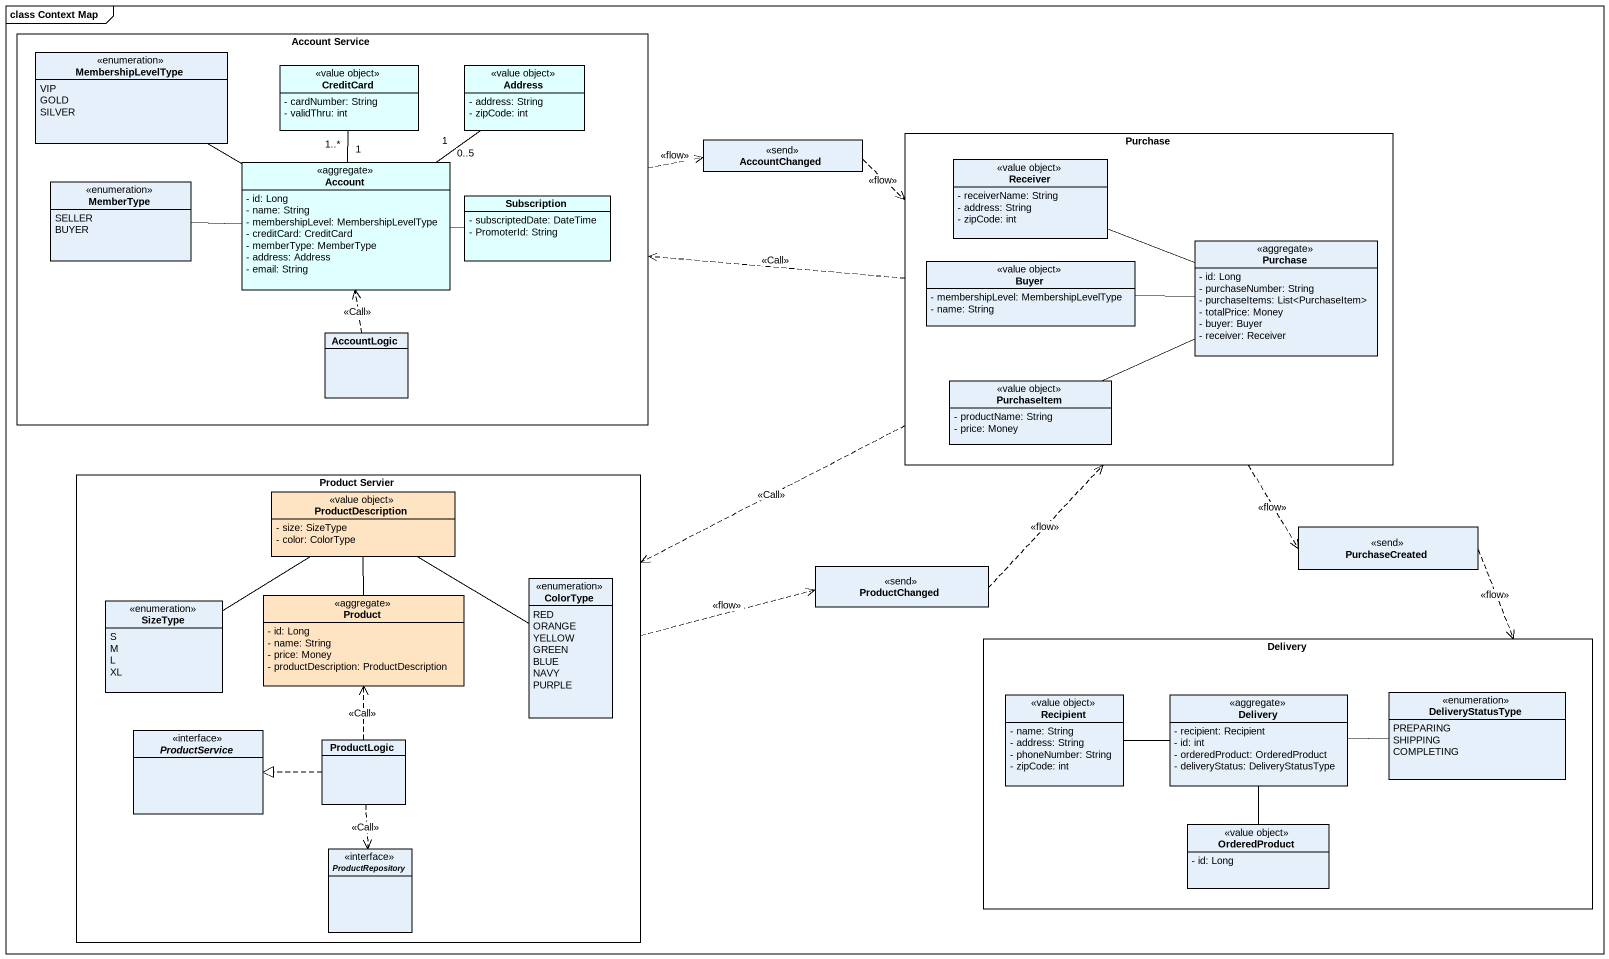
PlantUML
@startuml
mainframe class Context Map
hide circle
hide empty members
skinparam classAttributeIconSize 0
rectangle "Account Service" as Account_Service {
  enum MembershipLevelType {
    VIP
    GOLD
    SILVER
  }
  class CreditCard <<value object>> #E0FFFF {
    - cardNumber: String
    - validThru: int
  }
  class Address <<value object>> #E0FFFF {
    - address: String
    - zipCode: int
  }
  class Account <<aggregate>> #E0FFFF {
    - id: Long
    - name: String
    - membershipLevel: MembershipLevelType
    - creditCard: CreditCard
    - memberType: MemberType
    - address: Address
    - email: String
  }
  enum MemberType {
    SELLER
    BUYER
  }
  class Subscription #E0FFFF {
    - subscriptedDate: DateTime
    - PromoterId: String
  }
  class AccountLogic
}
rectangle Purchase {
  class Receiver <<value object>> {
    - receiverName: String
    - address: String
    - zipCode: int
  }
  class Buyer <<value object>> {
    - membershipLevel: MembershipLevelType
    - name: String
  }
  class "Purchase" as Purchase_2 <<aggregate>> {
    - id: Long
    - purchaseNumber: String
    - purchaseItems: List<PurchaseItem>
    - totalPrice: Money
    - buyer: Buyer
    - receiver: Receiver
  }
  class PurchaseItem <<value object>> {
    - productName: String
    - price: Money
  }
}
class AccountChanged <<send>>
rectangle "Product Servier" as Product_Servier {
  class ProductDescription <<value object>> #FFE4C4 {
    - size: SizeType
    - color: ColorType
  }
  class Product <<aggregate>> #FFE4C4 {
    - id: Long
    - name: String
    - price: Money
    - productDescription: ProductDescription
  }
  enum ColorType {
    RED
    ORANGE
    YELLOW
    GREEN
    BLUE
    NAVY
    PURPLE
  }
  enum SizeType {
    S
    M
    L
    XL
  }
  interface ProductService
  class ProductLogic
  interface ProductRepository
}
class PurchaseCreated <<send>>
class ProductChanged <<send>>
rectangle Delivery {
  class Recipient <<value object>> {
    - name: String
    - address: String
    - phoneNumber: String
    - zipCode: int
  }
  class "Delivery" as Delivery_2 <<aggregate>> {
    - recipient: Recipient
    - id: int
    - orderedProduct: OrderedProduct
    - deliveryStatus: DeliveryStatusType
  }
  enum DeliveryStatusType {
    PREPARING
    SHIPPING
    COMPLETING
  }
  class OrderedProduct <<value object>> {
    - id: Long
  }
}
Account_Service .right.> AccountChanged : <<flow>>
Purchase .left.> Account_Service : <<Call>>
Purchase .left.> Product_Servier : <<Call>>
Purchase ..> PurchaseCreated : <<flow>>
Account -left- MembershipLevelType
Account "1" -up- "1..*" CreditCard
Account "1" -up- "0..5" Address
Account -left- MemberType
Account -right- Subscription
AccountChanged .right.> Purchase : <<flow>>
Purchase_2 -left- Receiver
Purchase_2 -left- Buyer
Purchase_2 -left- PurchaseItem
AccountLogic .up.> Account : <<Call>>
Product_Servier .right.> ProductChanged : <<flow>>
ProductDescription -right- ColorType
ProductDescription -- SizeType
PurchaseCreated ..> Delivery : <<flow>>
Product -up- ProductDescription
ProductChanged .up.> Purchase : <<flow>>
Delivery_2 -left- Recipient
Delivery_2 -right- DeliveryStatusType
Delivery_2 -- OrderedProduct
ProductLogic .up.> Product : <<Call>>
ProductLogic .left.|> ProductService
ProductLogic ..> ProductRepository : <<Call>>
@enduml
